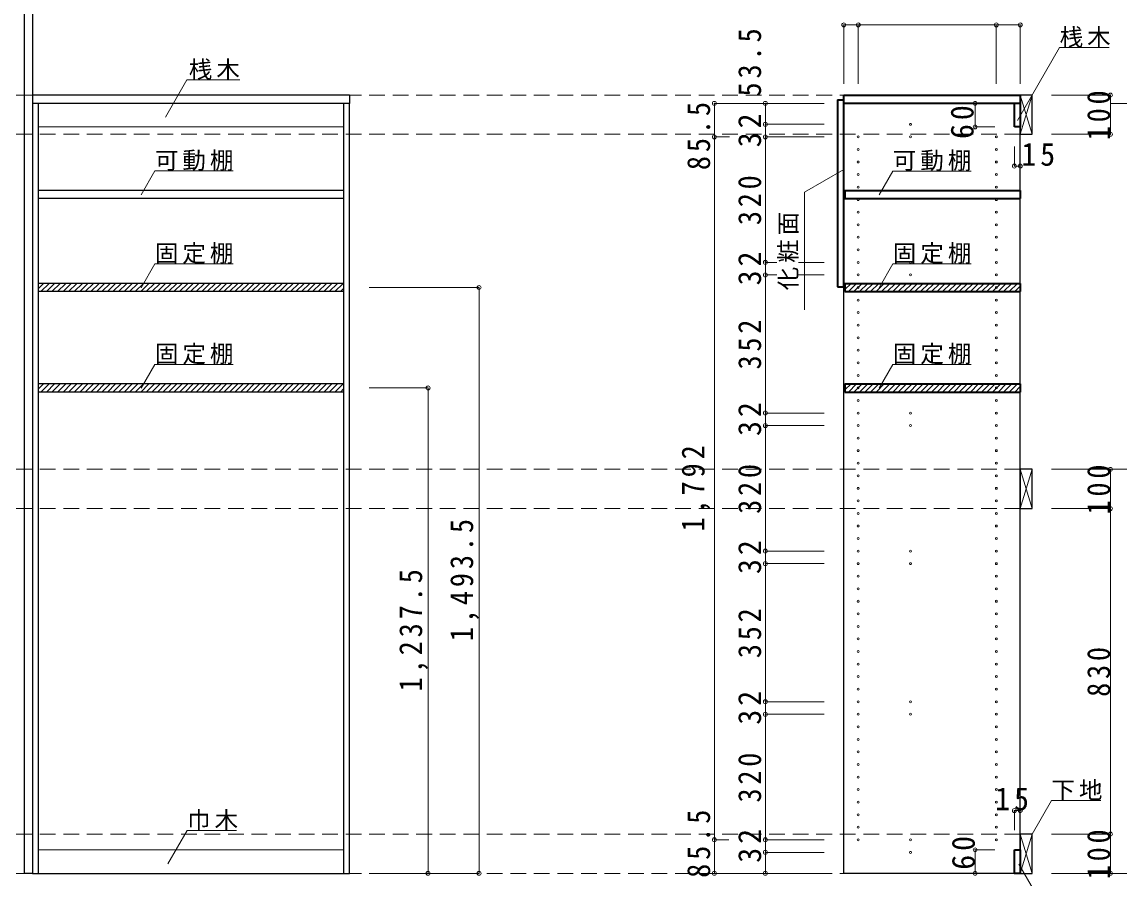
# Model space of a CAD drawing. Units: millimetres at full size, sheet at 1:20; details may follow other scales. Extents: x -3922 to 3878, y -2932 to 2722.
# Drawn here: x -477 to 2320, y -1723 to 459 of the extents above; entities that cross this region are included whole.
import ezdxf

# ---------------------------------------------------------------- set-up
doc = ezdxf.new("R2010")
doc.units = ezdxf.units.MM
doc.header["$LTSCALE"] = 20
doc.header["$PDMODE"] = 32
doc.header["$PDSIZE"] = 10
doc.linetypes.add('DASHED2', pattern=[3, 2, -1])
for name, color, linetype, lineweight in [('0-2', 3, 'Continuous', 25), ('0-3_固定棚', 3, 'Continuous', 25), ('0-4_可動棚', 2, 'Continuous', 35), ('0-5_側板', 4, 'Continuous', 9), ('0-6_パイプハンガー', 2, 'Continuous', 35), ('0-7_桟木・巾木', 2, 'Continuous', 35), ('0-8', 7, 'Continuous', 18), ('0-A_文字', 7, 'Continuous', 18), ('0-B_寸法', 7, 'Continuous', 9), ('0-C_ハッチ', 4, 'Continuous', 9)]:
    doc.layers.add(name, color=color, linetype=linetype, lineweight=lineweight)
doc.styles.add('ＭＳ ゴシック', font='')
doc.styles.get('ＭＳ ゴシック').set_extended_font_data('MS Gothic')

msp = doc.modelspace()

# ---------------------------------------------------------------- linework, layer by layer
at = {"layer": '0-2'}
for p, q in [((-471.68, 1177.73), (-471.68, -1711.27)), ((-450.68, 1177.73), (-450.68, -1711.27)), ((358.32, 272.73), (-450.68, 272.73)), ((358.32, 272.73), (358.32, 251.73)), ((358.32, 251.73), (-450.68, 251.73)), ((-435.68, 251.73), (-435.68, -1711.27)), ((343.32, -1711.27), (343.32, 251.73)), ((358.32, -1711.27), (358.32, 251.73)), ((-450.68, -1711.27), (-471.68, -1711.27)), ((-450.68, -1711.27), (358.32, -1711.27))]:
    msp.add_line(p, q, dxfattribs=at)
at = {"layer": '0-2', "color": 2, "lineweight": 35}
msp.add_lwpolyline([(1618.32, 272.73), (2068.32, 272.73), (2068.32, 251.73), (1618.32, 251.73)], close=True, dxfattribs=at)
at = {"layer": '0-3_固定棚'}
for p, q in [((343.32, -207.27), (-435.68, -207.27)), ((343.32, -228.27), (-435.68, -228.27)), ((343.32, -463.27), (-435.68, -463.27)), ((343.32, -484.27), (-435.68, -484.27))]:
    msp.add_line(p, q, dxfattribs=at)
at = {"layer": '0-3_固定棚', "color": 2, "lineweight": 35}
for p, q in [((1621.32, -207.27), (2068.32, -207.27)), ((1621.32, -207.27), (1621.32, -228.27)), ((2068.32, -207.27), (2068.32, -228.27)), ((1621.32, -228.27), (2068.32, -228.27)), ((1621.32, -463.27), (2068.32, -463.27)), ((1621.32, -463.27), (1621.32, -484.27)), ((2068.32, -463.27), (2068.32, -484.27)), ((1621.32, -484.27), (2068.32, -484.27))]:
    msp.add_line(p, q, dxfattribs=at)
at = {"layer": '0-4_可動棚', "color": 3, "lineweight": 25}
for p, q in [((343.32, 29.73), (-435.68, 29.73)), ((343.32, 8.73), (-435.68, 8.73))]:
    msp.add_line(p, q, dxfattribs=at)
at = {"layer": '0-4_可動棚'}
for p, q in [((1621.32, 29.73), (2068.32, 29.73)), ((1621.32, 29.73), (1621.32, 8.73)), ((2068.32, 29.73), (2068.32, 8.73)), ((1621.32, 8.73), (2068.32, 8.73))]:
    msp.add_line(p, q, dxfattribs=at)
at = {"layer": '0-5_側板', "color": 3, "lineweight": 25}
for q in [(2068.32, 251.73), (1618.32, -1711.27)]:
    msp.add_line((2068.32, -1711.27), q, dxfattribs=at)
msp.add_lwpolyline([(1618.32, -1711.27), (1618.32, 251.73), (2068.32, 251.73)], dxfattribs=at)
at = {"layer": '0-5_側板'}
for centre in [(1788.32, 198.23), (1655.32, 166.23), (1788.32, 166.23), (2007.32, 166.23), (1655.32, 134.23), (2007.32, 134.23), (1655.32, 102.23), (2007.32, 102.23), (1655.32, 70.23), (2007.32, 70.23), (1655.32, 38.23), (2007.32, 38.23), (1655.32, 6.23), (2007.32, 6.23), (1655.32, -25.77), (2007.32, -25.77), (1655.32, -57.77), (2007.32, -57.77), (1655.32, -89.77), (2007.32, -89.77), (1655.32, -121.77), (2007.32, -121.77), (1655.32, -153.77), (1788.32, -153.77), (2007.32, -153.77), (1655.32, -185.77), (1788.32, -185.77), (2007.32, -185.77), (1655.32, -217.77), (2007.32, -217.77), (1655.32, -249.77), (2007.32, -249.77), (1655.32, -281.77), (2007.32, -281.77), (1655.32, -313.77), (2007.32, -313.77), (1655.32, -345.77), (2007.32, -345.77), (1655.32, -377.77), (2007.32, -377.77), (1655.32, -409.77), (2007.32, -409.77), (1655.32, -441.77), (2007.32, -441.77), (1655.32, -473.77), (2007.32, -473.77), (1655.32, -505.77), (2007.32, -505.77), (1655.32, -537.77), (1788.32, -537.77), (2007.32, -537.77), (1655.32, -569.77), (1788.32, -569.77), (2007.32, -569.77), (1655.32, -601.77), (2007.32, -601.77), (1655.32, -633.77), (2007.32, -633.77), (1655.32, -665.77), (2007.32, -665.77), (1655.32, -697.77), (2007.32, -697.77), (1655.32, -729.77), (2007.32, -729.77), (1655.32, -761.77), (2007.32, -761.77), (1655.32, -793.77), (2007.32, -793.77), (1655.32, -825.77), (2007.32, -825.77), (1655.32, -857.77), (2007.32, -857.77), (1655.32, -889.77), (1788.32, -889.77), (2007.32, -889.77), (1655.32, -921.77), (1788.32, -921.77), (2007.32, -921.77), (1655.32, -953.77), (2007.32, -953.77), (1655.32, -985.77), (2007.32, -985.77), (1655.32, -1017.77), (2007.32, -1017.77), (1655.32, -1049.77), (2007.32, -1049.77), (1655.32, -1081.77), (2007.32, -1081.77), (1655.32, -1113.77), (2007.32, -1113.77), (1655.32, -1145.77), (2007.32, -1145.77), (1655.32, -1177.77), (2007.32, -1177.77), (1655.32, -1209.77), (2007.32, -1209.77), (1655.32, -1241.77), (2007.32, -1241.77), (1655.32, -1273.77), (1788.32, -1273.77), (2007.32, -1273.77), (1655.32, -1305.77), (1788.32, -1305.77), (2007.32, -1305.77), (1655.32, -1337.77), (2007.32, -1337.77), (1655.32, -1369.77), (2007.32, -1369.77), (1655.32, -1401.77), (2007.32, -1401.77), (1655.32, -1433.77), (2007.32, -1433.77), (1655.32, -1465.77), (2007.32, -1465.77), (1655.32, -1497.77), (2007.32, -1497.77), (1655.32, -1529.77), (2007.32, -1529.77), (1655.32, -1561.77), (2007.32, -1561.77), (1655.32, -1593.77), (2007.32, -1593.77), (1655.32, -1625.77), (1788.32, -1625.77), (2007.32, -1625.77), (1788.32, -1657.77)]:
    msp.add_circle(centre, 2.5, dxfattribs=at)
at = {"layer": '0-6_パイプハンガー'}
for p, q in [((1602.32, 260.73), (1617.32, 260.73)), ((1602.32, 260.73), (1602.32, -216.27)), ((1617.32, 260.73), (1617.32, -216.27)), ((1602.32, -216.27), (1617.32, -216.27))]:
    msp.add_line(p, q, dxfattribs=at)
at = {"layer": '0-7_桟木・巾木'}
for p, q in [((2068.32, 251.73), (2053.32, 251.73)), ((2053.32, 191.73), (2053.32, 251.73)), ((2068.32, 251.73), (2068.32, 191.73)), ((2053.32, -1651.27), (2068.32, -1651.27)), ((2068.32, -1651.27), (2068.32, -1711.27))]:
    msp.add_line(p, q, dxfattribs=at)
at = {"layer": '0-7_桟木・巾木', "color": 7, "lineweight": 18}
for p, q in [((343.32, 191.73), (-435.68, 191.73)), ((-435.68, -1651.27), (343.32, -1651.27))]:
    msp.add_line(p, q, dxfattribs=at)
at = {"layer": '0-7_桟木・巾木'}
for points in [[(2068.32, 191.73), (2056.82, 191.73), (2053.32, 191.73)], [(2068.32, -1711.27), (2053.32, -1711.27), (2053.32, -1651.27)]]:
    msp.add_lwpolyline(points, dxfattribs=at)
at = {"layer": '0-8'}
for p, q in [((2068.32, 272.73), (2098.32, 172.73)), ((2068.32, 172.73), (2098.32, 272.73)), ((2068.32, -681.27), (2098.32, -781.27)), ((2068.32, -781.27), (2098.32, -681.27)), ((2068.32, -1611.27), (2098.32, -1711.27)), ((2068.32, -1711.27), (2098.32, -1611.27))]:
    msp.add_line(p, q, dxfattribs=at)
at = {"layer": '0-8', "color": 3, "lineweight": 25}
for points in [[(2098.32, 172.73), (2098.32, 272.73), (2068.32, 272.73), (2068.32, 172.73)], [(2098.32, -781.27), (2098.32, -681.27), (2068.32, -681.27), (2068.32, -781.27)], [(2098.32, -1711.27), (2098.32, -1611.27), (2068.32, -1611.27), (2068.32, -1711.27)]]:
    msp.add_lwpolyline(points, close=True, dxfattribs=at)
at = {"layer": '0-A_文字'}
for p, q in [((2061.65, 208.2), (2168.73, 393.67)), ((2168.73, 393.67), (2294.76, 393.67)), ((-111.35, 216.5), (-56.52, 311.47)), ((78.06, 311.47), (-56.52, 311.47)), ((-173.38, 18.67), (-138.37, 79.32)), ((61.63, 79.32), (-138.37, 79.32)), ((1618.32, 82.66), (1518.32, 24.93)), ((1708.3, 18.21), (1743.32, 78.86)), ((1943.32, 78.86), (1743.32, 78.86)), ((1518.32, -275.07), (1518.32, 24.93)), ((-173.38, -218.33), (-138.37, -157.68)), ((61.63, -157.68), (-138.37, -157.68)), ((1708.3, -218.33), (1743.32, -157.68)), ((1943.32, -157.68), (1743.32, -157.68)), ((-173.38, -474.33), (-138.37, -413.68)), ((61.63, -413.68), (-138.37, -413.68)), ((1708.3, -474.33), (1743.32, -413.68)), ((1943.32, -413.68), (1743.32, -413.68)), ((2098.32, -1611.27), (2147.74, -1525.68)), ((2147.74, -1525.68), (2273.76, -1525.68)), ((-105.04, -1686.83), (-56.29, -1602.39)), ((-56.29, -1602.39), (69.74, -1602.39))]:
    msp.add_line(p, q, dxfattribs=at)
msp.add_lwpolyline([(2064.51, -1687.54), (2171.59, -1873.01), (2297.62, -1873.01)], dxfattribs=at)
at = {"layer": '0-B_寸法', "color": 4}
for p, q in [((1618.32, 451.73), (1618.32, 301.73)), ((1655.32, 451.73), (1655.32, 301.73)), ((2007.32, 451.73), (2007.32, 301.73)), ((2068.32, 451.73), (2068.32, 301.73)), ((2298.32, 272.73), (2148.32, 272.73)), ((2298.32, 272.73), (2298.32, 172.73)), ((1288.32, 251.73), (1288.32, 166.23)), ((1288.32, 251.73), (1418.32, 251.73)), ((1418.32, 251.73), (1418.32, 198.23)), ((1418.32, 251.73), (1568.32, 251.73)), ((1953.32, 251.73), (1953.32, 191.73)), ((1953.32, 251.73), (2003.32, 251.73)), ((2558.32, 251.73), (2298.32, 251.73)), ((1418.32, 198.23), (1568.32, 198.23)), ((1418.32, 198.23), (1418.32, 166.23)), ((1953.32, 191.73), (2003.32, 191.73)), ((2298.32, 172.73), (2148.32, 172.73)), ((1288.32, 166.23), (1288.32, -1625.77)), ((1288.32, 166.23), (1326.78, 166.23)), ((1418.32, 166.23), (1568.32, 166.23)), ((1418.32, 166.23), (1418.32, -153.77)), ((2053.32, 91.73), (2053.32, 141.73)), ((2068.32, 91.73), (2068.32, 141.73)), ((2053.32, 91.73), (2068.32, 91.73)), ((1418.32, -153.77), (1418.32, -185.77)), ((1418.32, -153.77), (1448.02, -153.77)), ((1503.12, -153.77), (1568.32, -153.77)), ((1418.32, -185.77), (1418.32, -537.77)), ((1418.32, -185.77), (1448.02, -185.77)), ((1503.12, -185.77), (1568.32, -185.77)), ((688.32, -217.77), (408.32, -217.77)), ((688.32, -1711.27), (688.32, -217.77)), ((558.32, -473.77), (408.32, -473.77)), ((558.32, -1711.27), (558.32, -473.77)), ((1418.32, -537.77), (1568.32, -537.77)), ((1418.32, -537.77), (1418.32, -569.77)), ((1418.32, -569.77), (1568.32, -569.77)), ((1418.32, -569.77), (1418.32, -889.77)), ((2298.32, -781.27), (2298.32, -681.27)), ((2298.32, -781.27), (2148.32, -781.27)), ((2298.32, -1611.27), (2298.32, -781.27)), ((1418.32, -889.77), (1568.32, -889.77)), ((1418.32, -889.77), (1418.32, -921.77)), ((1418.32, -921.77), (1568.32, -921.77)), ((1418.32, -921.77), (1418.32, -1273.77)), ((1418.32, -1273.77), (1568.32, -1273.77)), ((1418.32, -1273.77), (1418.32, -1305.77)), ((1418.32, -1305.77), (1568.32, -1305.77)), ((1418.32, -1305.77), (1418.32, -1625.77)), ((2053.32, -1551.27), (2068.32, -1551.27)), ((2053.32, -1551.27), (2053.32, -1601.27)), ((2068.32, -1551.27), (2068.32, -1601.27)), ((2298.32, -1611.27), (2148.32, -1611.27)), ((2298.32, -1711.27), (2298.32, -1611.27)), ((1288.32, -1625.77), (1288.32, -1711.27)), ((1288.32, -1625.77), (1325.06, -1625.77)), ((1418.32, -1625.77), (1568.32, -1625.77)), ((1418.32, -1625.77), (1418.32, -1657.77)), ((1418.32, -1657.77), (1568.32, -1657.77)), ((1418.32, -1657.77), (1418.32, -1711.27)), ((1953.32, -1651.27), (1953.32, -1711.27)), ((1953.32, -1651.27), (2003.32, -1651.27)), ((558.32, -1711.27), (408.32, -1711.27)), ((688.32, -1711.27), (558.32, -1711.27)), ((1288.32, -1711.27), (1418.32, -1711.27)), ((1418.32, -1711.27), (1568.32, -1711.27)), ((1953.32, -1711.27), (2003.32, -1711.27)), ((2558.32, -1711.27), (2148.32, -1711.27))]:
    msp.add_line(p, q, dxfattribs=at)
at = {"layer": '0-B_寸法', "color": 4, "linetype": 'DASHED2'}
for p, q in [((2068.32, 272.73), (-2426.18, 272.73)), ((2068.32, 172.73), (-2426.18, 172.73)), ((2068.32, -681.27), (-2426.18, -681.27)), ((2068.32, -781.27), (-2426.18, -781.27)), ((2068.32, -1611.27), (-2426.18, -1611.27)), ((2068.32, -1711.27), (-2426.18, -1711.27))]:
    msp.add_line(p, q, dxfattribs=at)
at = {"layer": '0-B_寸法', "color": 4}
for points in [[(1618.32, 451.73), (1655.32, 451.73), (2007.32, 451.73), (2068.32, 451.73)], [(2428.32, -1711.27), (2428.32, -681.27), (2148.32, -681.27)]]:
    msp.add_lwpolyline(points, dxfattribs=at)
at = {"layer": '0-B_寸法'}
for p in [(1618.32, 451.73), (1655.32, 451.73), (2007.32, 451.73), (2068.32, 451.73), (1288.32, 251.73), (1418.32, 251.73), (1953.32, 251.73), (2298.32, 272.73), (1418.32, 198.23), (1953.32, 191.73), (1288.32, 166.23), (1418.32, 166.23), (2298.32, 172.73), (2053.32, 91.73), (2068.32, 91.73), (1418.32, -153.77), (1418.32, -185.77), (688.32, -217.77), (558.32, -473.77), (1418.32, -537.77), (1418.32, -569.77), (2298.32, -681.27), (2298.32, -781.27), (1418.32, -889.77), (1418.32, -921.77), (1418.32, -1273.77), (1418.32, -1305.77), (2053.32, -1551.27), (2068.32, -1551.27), (1288.32, -1625.77), (1418.32, -1625.77), (2298.32, -1611.27), (1953.32, -1651.27), (1418.32, -1657.77), (558.32, -1711.27), (688.32, -1711.27), (1288.32, -1711.27), (1418.32, -1711.27), (1953.32, -1711.27), (2298.32, -1711.27)]:
    msp.add_point(p, dxfattribs=at)
at = {"layer": '0-C_ハッチ'}
for p, q in [((-435.68, -220.73), (-422.22, -207.27)), ((-429.07, -228.27), (-408.07, -207.27)), ((-414.93, -228.27), (-393.93, -207.27)), ((-400.79, -228.27), (-379.79, -207.27)), ((-386.65, -228.27), (-365.65, -207.27)), ((-372.51, -228.27), (-351.51, -207.27)), ((-358.36, -228.27), (-337.36, -207.27)), ((-344.22, -228.27), (-323.22, -207.27)), ((-330.08, -228.27), (-309.08, -207.27)), ((-315.94, -228.27), (-294.94, -207.27)), ((-301.79, -228.27), (-280.79, -207.27)), ((-287.65, -228.27), (-266.65, -207.27)), ((-273.51, -228.27), (-252.51, -207.27)), ((-259.37, -228.27), (-238.37, -207.27)), ((-245.23, -228.27), (-224.23, -207.27)), ((-231.08, -228.27), (-210.08, -207.27)), ((-216.94, -228.27), (-195.94, -207.27)), ((-202.8, -228.27), (-181.8, -207.27)), ((-188.66, -228.27), (-167.66, -207.27)), ((-174.52, -228.27), (-153.52, -207.27)), ((-160.37, -228.27), (-139.37, -207.27)), ((-146.23, -228.27), (-125.23, -207.27)), ((-132.09, -228.27), (-111.09, -207.27)), ((-117.95, -228.27), (-96.95, -207.27)), ((-103.8, -228.27), (-82.8, -207.27)), ((-89.66, -228.27), (-68.66, -207.27)), ((-75.52, -228.27), (-54.52, -207.27)), ((-61.38, -228.27), (-40.38, -207.27)), ((-47.24, -228.27), (-26.24, -207.27)), ((-33.09, -228.27), (-12.09, -207.27)), ((-18.95, -228.27), (2.05, -207.27)), ((-4.81, -228.27), (16.19, -207.27)), ((9.33, -228.27), (30.33, -207.27)), ((23.47, -228.27), (44.47, -207.27)), ((37.62, -228.27), (58.62, -207.27)), ((51.76, -228.27), (72.76, -207.27)), ((65.9, -228.27), (86.9, -207.27)), ((80.04, -228.27), (101.04, -207.27)), ((94.19, -228.27), (115.19, -207.27)), ((108.33, -228.27), (129.33, -207.27)), ((122.47, -228.27), (143.47, -207.27)), ((136.61, -228.27), (157.61, -207.27)), ((150.75, -228.27), (171.75, -207.27)), ((164.9, -228.27), (185.9, -207.27)), ((179.04, -228.27), (200.04, -207.27)), ((193.18, -228.27), (214.18, -207.27)), ((207.32, -228.27), (228.32, -207.27)), ((221.46, -228.27), (242.46, -207.27)), ((235.61, -228.27), (256.61, -207.27)), ((249.75, -228.27), (270.75, -207.27)), ((263.89, -228.27), (284.89, -207.27)), ((278.03, -228.27), (299.03, -207.27)), ((292.18, -228.27), (313.18, -207.27)), ((306.32, -228.27), (327.32, -207.27)), ((320.46, -228.27), (341.46, -207.27)), ((334.6, -228.27), (343.32, -219.55)), ((1621.32, -208.65), (1622.7, -207.27)), ((1621.32, -222.79), (1636.85, -207.27)), ((1629.99, -228.27), (1650.99, -207.27)), ((1644.13, -228.27), (1665.13, -207.27)), ((1658.27, -228.27), (1679.27, -207.27)), ((1672.41, -228.27), (1693.41, -207.27)), ((1686.56, -228.27), (1707.56, -207.27)), ((1700.7, -228.27), (1721.7, -207.27)), ((1714.84, -228.27), (1735.84, -207.27)), ((1728.98, -228.27), (1749.98, -207.27)), ((1743.13, -228.27), (1764.13, -207.27)), ((1757.27, -228.27), (1778.27, -207.27)), ((1771.41, -228.27), (1792.41, -207.27)), ((1785.55, -228.27), (1806.55, -207.27)), ((1799.69, -228.27), (1820.69, -207.27)), ((1813.84, -228.27), (1834.84, -207.27)), ((1827.98, -228.27), (1848.98, -207.27)), ((1842.12, -228.27), (1863.12, -207.27)), ((1856.26, -228.27), (1877.26, -207.27)), ((1870.4, -228.27), (1891.4, -207.27)), ((1884.55, -228.27), (1905.55, -207.27)), ((1898.69, -228.27), (1919.69, -207.27)), ((1912.83, -228.27), (1933.83, -207.27)), ((1926.97, -228.27), (1947.97, -207.27)), ((1941.12, -228.27), (1962.12, -207.27)), ((1955.26, -228.27), (1976.26, -207.27)), ((1969.4, -228.27), (1990.4, -207.27)), ((1983.54, -228.27), (2004.54, -207.27)), ((1997.68, -228.27), (2018.68, -207.27)), ((2011.83, -228.27), (2032.83, -207.27)), ((2025.97, -228.27), (2046.97, -207.27)), ((2040.11, -228.27), (2061.11, -207.27)), ((2054.25, -228.27), (2068.32, -214.2)), ((-435.68, -476.73), (-422.22, -463.27)), ((-429.07, -484.27), (-408.07, -463.27)), ((-414.93, -484.27), (-393.93, -463.27)), ((-400.79, -484.27), (-379.79, -463.27)), ((-386.65, -484.27), (-365.65, -463.27)), ((-372.51, -484.27), (-351.51, -463.27)), ((-358.36, -484.27), (-337.36, -463.27)), ((-344.22, -484.27), (-323.22, -463.27)), ((-330.08, -484.27), (-309.08, -463.27)), ((-315.94, -484.27), (-294.94, -463.27)), ((-301.79, -484.27), (-280.79, -463.27)), ((-287.65, -484.27), (-266.65, -463.27)), ((-273.51, -484.27), (-252.51, -463.27)), ((-259.37, -484.27), (-238.37, -463.27)), ((-245.23, -484.27), (-224.23, -463.27)), ((-231.08, -484.27), (-210.08, -463.27)), ((-216.94, -484.27), (-195.94, -463.27)), ((-202.8, -484.27), (-181.8, -463.27)), ((-188.66, -484.27), (-167.66, -463.27)), ((-174.52, -484.27), (-153.52, -463.27)), ((-160.37, -484.27), (-139.37, -463.27)), ((-146.23, -484.27), (-125.23, -463.27)), ((-132.09, -484.27), (-111.09, -463.27)), ((-117.95, -484.27), (-96.95, -463.27)), ((-103.8, -484.27), (-82.8, -463.27)), ((-89.66, -484.27), (-68.66, -463.27)), ((-75.52, -484.27), (-54.52, -463.27)), ((-61.38, -484.27), (-40.38, -463.27)), ((-47.24, -484.27), (-26.24, -463.27)), ((-33.09, -484.27), (-12.09, -463.27)), ((-18.95, -484.27), (2.05, -463.27)), ((-4.81, -484.27), (16.19, -463.27)), ((9.33, -484.27), (30.33, -463.27)), ((23.47, -484.27), (44.47, -463.27)), ((37.62, -484.27), (58.62, -463.27)), ((51.76, -484.27), (72.76, -463.27)), ((65.9, -484.27), (86.9, -463.27)), ((80.04, -484.27), (101.04, -463.27)), ((94.19, -484.27), (115.19, -463.27)), ((108.33, -484.27), (129.33, -463.27)), ((122.47, -484.27), (143.47, -463.27)), ((136.61, -484.27), (157.61, -463.27)), ((150.75, -484.27), (171.75, -463.27)), ((164.9, -484.27), (185.9, -463.27)), ((179.04, -484.27), (200.04, -463.27)), ((193.18, -484.27), (214.18, -463.27)), ((207.32, -484.27), (228.32, -463.27)), ((221.46, -484.27), (242.46, -463.27)), ((235.61, -484.27), (256.61, -463.27)), ((249.75, -484.27), (270.75, -463.27)), ((263.89, -484.27), (284.89, -463.27)), ((278.03, -484.27), (299.03, -463.27)), ((292.18, -484.27), (313.18, -463.27)), ((306.32, -484.27), (327.32, -463.27)), ((320.46, -484.27), (341.46, -463.27)), ((334.6, -484.27), (343.32, -475.55)), ((1621.32, -464.65), (1622.7, -463.27)), ((1621.32, -478.79), (1636.85, -463.27)), ((1629.99, -484.27), (1650.99, -463.27)), ((1644.13, -484.27), (1665.13, -463.27)), ((1658.27, -484.27), (1679.27, -463.27)), ((1672.41, -484.27), (1693.41, -463.27)), ((1686.56, -484.27), (1707.56, -463.27)), ((1700.7, -484.27), (1721.7, -463.27)), ((1714.84, -484.27), (1735.84, -463.27)), ((1728.98, -484.27), (1749.98, -463.27)), ((1743.13, -484.27), (1764.13, -463.27)), ((1757.27, -484.27), (1778.27, -463.27)), ((1771.41, -484.27), (1792.41, -463.27)), ((1785.55, -484.27), (1806.55, -463.27)), ((1799.69, -484.27), (1820.69, -463.27)), ((1813.84, -484.27), (1834.84, -463.27)), ((1827.98, -484.27), (1848.98, -463.27)), ((1842.12, -484.27), (1863.12, -463.27)), ((1856.26, -484.27), (1877.26, -463.27)), ((1870.4, -484.27), (1891.4, -463.27)), ((1884.55, -484.27), (1905.55, -463.27)), ((1898.69, -484.27), (1919.69, -463.27)), ((1912.83, -484.27), (1933.83, -463.27)), ((1926.97, -484.27), (1947.97, -463.27)), ((1941.12, -484.27), (1962.12, -463.27)), ((1955.26, -484.27), (1976.26, -463.27)), ((1969.4, -484.27), (1990.4, -463.27)), ((1983.54, -484.27), (2004.54, -463.27)), ((1997.68, -484.27), (2018.68, -463.27)), ((2011.83, -484.27), (2032.83, -463.27)), ((2025.97, -484.27), (2046.97, -463.27)), ((2040.11, -484.27), (2061.11, -463.27)), ((2054.25, -484.27), (2068.32, -470.2))]:
    msp.add_line(p, q, dxfattribs=at)

# ---------------------------------------------------------------- texts
at = {"layer": '0-A_文字', "char_height": 43.99, "attachment_point": 7, "style": 'ＭＳ ゴシック'}
for s, insert in [('\\T1.17;桟木', (2168.73, 393.67)), ('\\T1.17;桟木', (-51.94, 311.47)), ('\\T1.17;可動棚', (-138.37, 79.32)), ('\\T1.17;可動棚', (1743.32, 78.86)), ('\\T1.17;固定棚', (-138.37, -157.68)), ('\\T1.17;固定棚', (1743.32, -157.68)), ('\\T1.17;固定棚', (-138.37, -413.68)), ('\\T1.17;固定棚', (1743.32, -413.68)), ('\\T1.17;下地', (2147.74, -1525.68)), ('\\T1.17;巾木', (-56.29, -1602.39))]:
    msp.add_mtext(s, dxfattribs=dict(at, insert=insert))
at = {"layer": '0-A_文字', "insert": (1503.32, -225.07), "char_height": 43.99, "attachment_point": 7, "rotation": 90, "style": 'ＭＳ ゴシック'}
msp.add_mtext('\\T1.17;化粧面', dxfattribs=at)
at = {"layer": '0-B_寸法', "char_height": 58.65, "attachment_point": 7, "rotation": 90, "style": 'ＭＳ ゴシック'}
for s, insert in [('\\T1.28;\\W0.9;53.5', (1408.32, 269.11)), ('\\T1.27;\\W0.9;100', (2298.32, 157.73)), ('\\T1.28;\\W0.9;85.5', (1278.32, 81.5)), ('\\T1.27;\\W0.95;60', (1950.12, 160.86)), ('\\T1.27;\\W0.95;32', (1408.32, 139.73)), ('\\T1.27;\\W0.9;320', (1408.32, -58.77)), ('\\T1.27;\\W0.95;32', (1408.32, -212.27)), ('\\T1.27;\\W0.9;352', (1408.32, -426.77)), ('\\T1.27;\\W0.95;32', (1408.32, -596.27)), ('\\T1.28;\\W0.9;1,792', (1278.32, -839.77)), ('\\T1.27;\\W0.9;320', (1408.32, -794.77)), ('\\T1.27;\\W0.9;100', (2298.32, -796.27)), ('\\T1.28;\\W0.9;1,493.5', (688.32, -1119.52)), ('\\T1.27;\\W0.95;32', (1408.32, -948.27)), ('\\T1.28;\\W0.9;1,237.5', (558.32, -1247.52)), ('\\T1.27;\\W0.9;352', (1408.32, -1162.77)), ('\\T1.27;\\W0.9;830', (2298.32, -1261.27)), ('\\T1.27;\\W0.95;32', (1408.32, -1332.27)), ('\\T1.27;\\W0.9;320', (1408.32, -1530.77)), ('\\T1.28;\\W0.9;85.5', (1278.32, -1722.78)), ('\\T1.27;\\W0.95;32', (1408.32, -1684.27)), ('\\T1.27;\\W0.95;60', (1953.32, -1702.05)), ('\\T1.27;\\W0.9;100', (2298.32, -1726.27))]:
    msp.add_mtext(s, dxfattribs=dict(at, insert=insert))
at = {"layer": '0-B_寸法', "char_height": 58.65, "attachment_point": 7, "style": 'ＭＳ ゴシック'}
for insert in [(2071.21, 91.73), (2004.47, -1551.27)]:
    msp.add_mtext('\\T1.27;\\W0.95;15', dxfattribs=dict(at, insert=insert))

doc.saveas('drawing.dxf')
